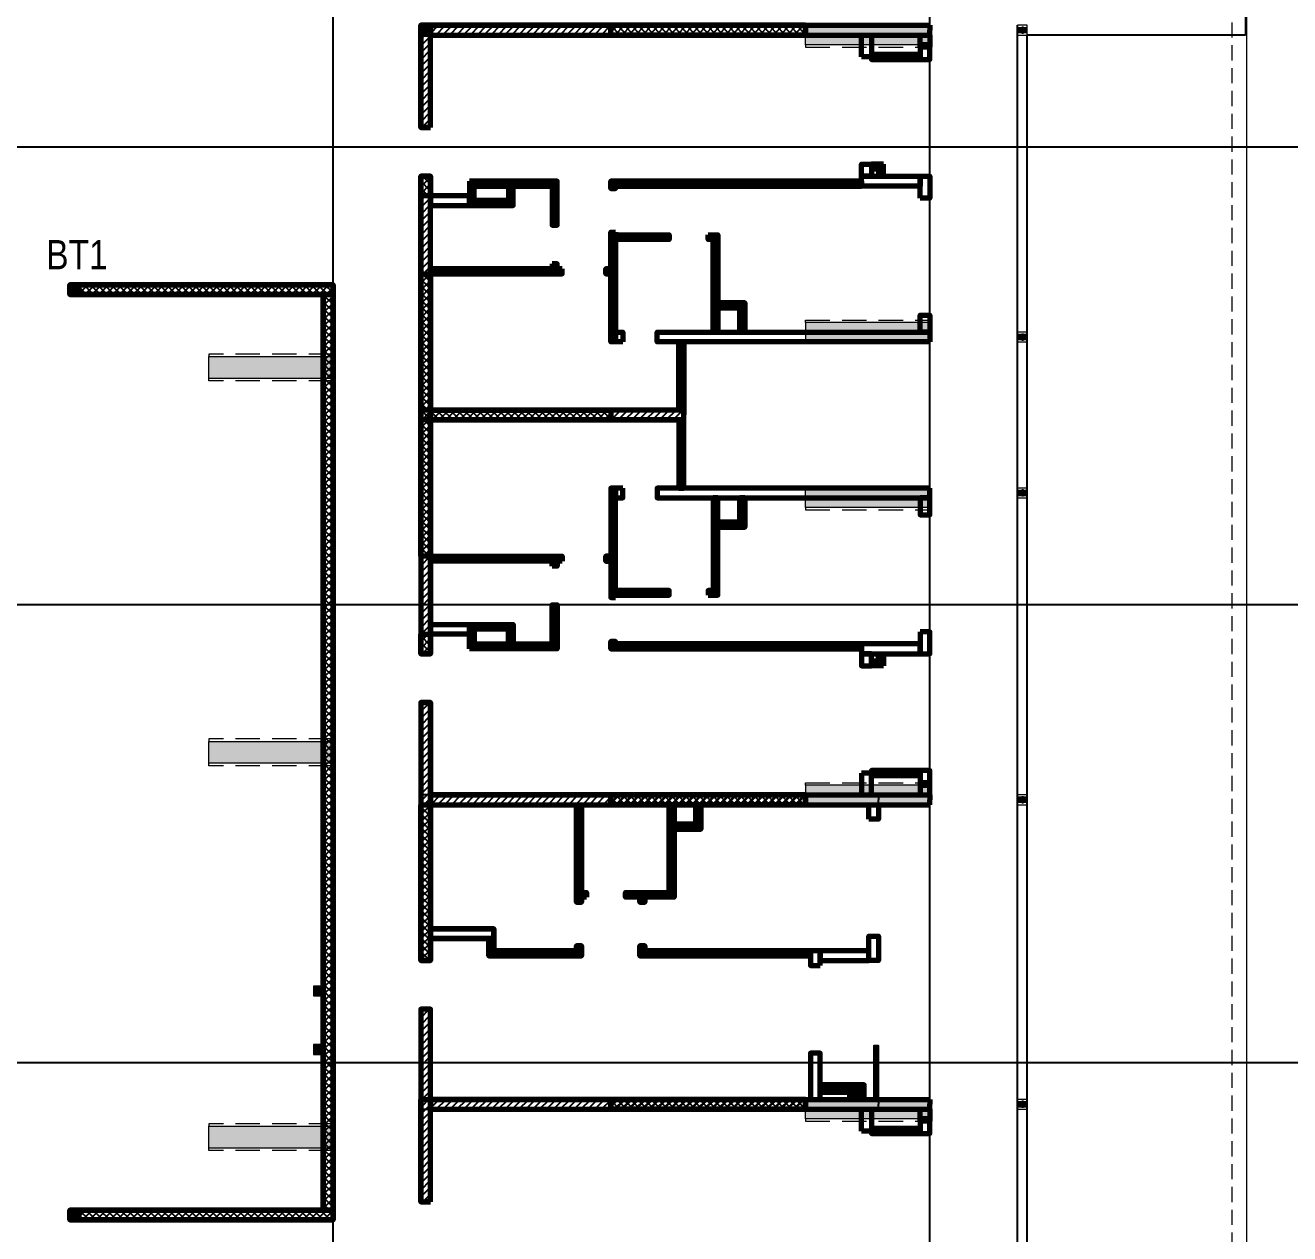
# Model space of a CAD drawing. Header units: millimetres. Extents: x -25197 to 555828, y -17247 to 174153.
# Drawn here: x 474318 to 500274, y 103243 to 128050 of the extents above; entities that cross this region are included whole.
import ezdxf
from ezdxf.enums import TextEntityAlignment as Align

# ---------------------------------------------------------------- set-up
doc = ezdxf.new("R2010")
doc.units = ezdxf.units.MM
doc.header["$LTSCALE"] = 250
for name, pattern in [('CHG_XX_Cot_Tang 1$0$CENTER', [20.2, 12.7, -2.5, 2.5, -2.5]), ('CHG_XX_Cot_Tang 1$0$CENTER2', [28.575, 19.05, -3.175, 3.175, -3.175]), ('CHG_XX_Cot_Tang 1$0$HIDDEN', [0.375, 0.25, -0.125]), ('CHG_XX_Cot_Tang 1$0$MB_Luoi truc$0$HTT Hidden 21', [3, 2, -1]), ('CHG_XX_Luoi truc$0$MB_Luoi truc$0$Center101', [13, 10, -1, 1, -1]), ('MB Can ho 1.5PN$0$HIDDEN', [0.375, 0.25, -0.125])]:
    doc.linetypes.add(name, pattern=pattern)
for name, color, linetype in [("CHG_XX_Cot_Tang 1$0$'S_Concrete_Center_1", 8, 'CHG_XX_Cot_Tang 1$0$CENTER2'), ("CHG_XX_Cot_Tang 1$0$'S_Steel_ Bold", 8, 'Continuous'), ('CHG_XX_Cot_Tang 1$0$Vach VH3', 3, 'Continuous'), ('CHG_XX_Luoi truc$0$Grid', 34, 'Continuous'), ('CHG_XX_Luoi truc$0$Grid Line', 8, 'CHG_XX_Luoi truc$0$MB_Luoi truc$0$Center101'), ('MB Can ho 1.5PN$0$Brick Wall', 4, 'Continuous'), ('mb tang 1 TWB$0$Brick Wall', 4, 'Continuous'), ('mb tang 1 TWB$0$Wall Hatch', 134, 'Continuous'), ('TEXT', 21, 'Continuous')]:
    doc.layers.add(name, color=color, linetype=linetype)
for name, color, linetype, lineweight in [("CHG_XX_Cot_Tang 1$0$'S_Steel_Cont_2 Normal", 2, 'Continuous', 25), ("CHG_XX_Cot_Tang 1$0$'S_Steel_Cont_2 Normal_Plate", 150, 'Continuous', 15), ('CHG_XX_Cot_Tang 1$0$Cot thep', 51, 'Continuous', 15), ('CHG_XX_Cot_Tang 1$0$Net thay Tuong', 3, 'Continuous', 20), ('CHG_XX_Cot_Tang 1$0$NS-Pier', 150, 'Continuous', 9), ('CHG_XX_Cot_Tang 1$0$NS-Pier @ 1 VP1', 150, 'Continuous', 9), ('CHG_XX_Cot_Tang 1$0$NS-Pier @ 1 VP2', 150, 'Continuous', 9), ('CHG_XX_Cot_Tang 1$0$NS-Pier @ 1 VP3', 150, 'Continuous', 9), ('CHG_XX_Cot_Tang 1$0$NS-Pier @ 1 VPModel', 150, 'Continuous', 9), ('CHG_XX_Cot_Tang 1$0$NS-Pier @ 100', 150, 'Continuous', 9), ('CHG_XX_Cot_Tang 1$0$NS-Pier @ 150', 150, 'Continuous', 9), ('CHG_XX_Cot_Tang 1$0$NS-Pier @ 200', 150, 'Continuous', 9), ('CHG_XX_Cot_Tang 1$0$NS-Pier @ 350', 150, 'Continuous', 9), ('CHG_XX_Cot_Tang 1$0$S_Concrete_Cont_2 Normal', 2, 'Continuous', 13), ('CTHEP', 2, 'Continuous', 50), ('MB Can ho 1.5PN$0$Wall Line', 4, 'Continuous', 70), ('MB Can ho 2PN$0$Wall Line', 4, 'Continuous', 70), ('mb tang 1 TWB$0$Wall Line', 4, 'Continuous', 70), ('Net cat Tuong', 4, 'Continuous', 9)]:
    doc.layers.add(name, color=color, linetype=linetype, lineweight=lineweight)
doc.styles.add('CHG_XX_Luoi truc$0$MB_Luoi truc$0$Grid A-F$0$VNI-HelveCB', font='VHELVCB_0.TTF')
doc.styles.add('TTP-HelCon', font='VHELVCN_0.TTF')
pattern_1 = [(45, (-5225, 10725), (-70.7107, 70.7107), [])]

# ---------------------------------------------------------------- blocks, each defined once
blk = doc.blocks.new('*U2169')
at = {"layer": 'CHG_XX_Luoi truc$0$Grid Line'}
blk.add_line((0, 0), (0, 608), dxfattribs=at)
at = {"layer": 'CHG_XX_Luoi truc$0$Grid', "lineweight": -2, "style": 'CHG_XX_Luoi truc$0$MB_Luoi truc$0$Grid A-F$0$VNI-HelveCB'}
for tag, p in [('GRIDSUB', (0, 617)), ('GRID', (0, -9))]:
    blk.add_attdef(tag, text='', height=5, dxfattribs=at).set_placement(p, align=Align.MIDDLE)
blk = doc.blocks.new('*U2171')
at = {"layer": 'CHG_XX_Luoi truc$0$Grid Line'}
blk.add_line((0, 0), (0, 438), dxfattribs=at)
at = {"layer": 'CHG_XX_Luoi truc$0$Grid', "lineweight": -2, "style": 'CHG_XX_Luoi truc$0$MB_Luoi truc$0$Grid A-F$0$VNI-HelveCB'}
for tag, p in [('GRIDSUB', (0, 447)), ('GRID', (0, -9))]:
    blk.add_attdef(tag, text='', height=5, dxfattribs=at).set_placement(p, align=Align.MIDDLE)
blk = doc.blocks.new('CHG_XX_Luoi truc')
at = {"layer": 'CHG_XX_Luoi truc$0$Grid', "xscale": 300, "yscale": 300, "zscale": 300}
for p in [(87300, -12747), (99550, -12747)]:
    blk.add_blockref('*U2169', p, dxfattribs=at)
at = {"layer": 'CHG_XX_Luoi truc$0$Grid', "xscale": 300.0000000000013, "yscale": 300.0000000000013, "zscale": 300.0000000000013, "rotation": 90}
for p in [(110703, 125550), (110703, 116150), (110703, 106750)]:
    blk.add_blockref('*U2171', p, dxfattribs=at)
blk = doc.blocks.new('*U2323')
at = {"layer": 'CHG_XX_Cot_Tang 1$0$NS-Pier @ 1 VP1'}
h = blk.add_hatch(color=256, dxfattribs=at)
h.dxf.hatch_style = 1
h.paths.add_polyline_path([(400, 0), (0, 0), (0, -2550), (400, -2550)])
at = {"layer": 'CHG_XX_Cot_Tang 1$0$NS-Pier @ 1 VP2'}
h = blk.add_hatch(color=256, dxfattribs=at)
h.dxf.hatch_style = 1
h.paths.add_polyline_path([(400, 0), (0, 0), (0, -2550), (400, -2550)])
at = {"layer": 'CHG_XX_Cot_Tang 1$0$NS-Pier @ 1 VP3'}
h = blk.add_hatch(color=256, dxfattribs=at)
h.dxf.hatch_style = 1
h.paths.add_polyline_path([(400, 0), (0, 0), (0, -2550), (400, -2550)])
at = {"layer": 'CHG_XX_Cot_Tang 1$0$NS-Pier @ 1 VPModel'}
h = blk.add_hatch(color=256, dxfattribs=at)
h.dxf.hatch_style = 1
h.paths.add_polyline_path([(400, 0), (0, 0), (0, -2550), (400, -2550)])
at = {"layer": 'CHG_XX_Cot_Tang 1$0$NS-Pier @ 100'}
h = blk.add_hatch(color=256, dxfattribs=at)
h.dxf.hatch_style = 1
h.paths.add_polyline_path([(400, 0), (0, 0), (0, -2550), (400, -2550)])
at = {"layer": 'CHG_XX_Cot_Tang 1$0$NS-Pier @ 150'}
h = blk.add_hatch(color=256, dxfattribs=at)
h.dxf.hatch_style = 1
h.paths.add_polyline_path([(400, 0), (0, 0), (0, -2550), (400, -2550)])
at = {"layer": 'CHG_XX_Cot_Tang 1$0$NS-Pier @ 200'}
h = blk.add_hatch(color=256, dxfattribs=at)
h.dxf.hatch_style = 1
h.paths.add_polyline_path([(400, 0), (0, 0), (0, -2550), (400, -2550)])
at = {"layer": 'CHG_XX_Cot_Tang 1$0$NS-Pier @ 350'}
h = blk.add_hatch(color=256, dxfattribs=at)
h.dxf.hatch_style = 1
h.paths.add_polyline_path([(400, 0), (0, 0), (0, -2550), (400, -2550)])
blk = doc.blocks.new('CHG_XX_Cot_Tang 1$0$Block A_C450x2250')
at = {"layer": 'CHG_XX_Cot_Tang 1$0$NS-Pier', "color": 9, "linetype": 'CHG_XX_Cot_Tang 1$0$MB_Luoi truc$0$HTT Hidden 21'}
blk.add_lwpolyline([(0, 0), (-50, 0), (-50, -2550), (0, -2550)], dxfattribs=at)
at = {"layer": 'CHG_XX_Cot_Tang 1$0$NS-Pier'}
blk.add_lwpolyline([(400, -2550), (0, -2550), (0, 0), (400, 0)], close=True, dxfattribs=at)
blk.add_blockref('*U2323', (0, 0), dxfattribs=at)
blk = doc.blocks.new('*U2301')
at = {"layer": "CHG_XX_Cot_Tang 1$0$'S_Steel_ Bold", "linetype": 'CHG_XX_Cot_Tang 1$0$CENTER', "ltscale": 0.05}
for p, q in [((-13, 0), (13, 0)), ((0, 13), (0, -13))]:
    blk.add_line(p, q, dxfattribs=at)
at = {"layer": "CHG_XX_Cot_Tang 1$0$'S_Steel_ Bold", "color": 1}
blk.add_circle((0, 0), 7, dxfattribs=at)
blk = doc.blocks.new('CHG_XX_Cot_Tang 1$0$A$C42BB3C5E')
at = {"color": 8, "linetype": 'CHG_XX_Cot_Tang 1$0$MB_Luoi truc$0$HTT Hidden 21'}
blk.add_lwpolyline([(-75, -113), (125, -113), (125, 87), (-75, 87)], close=True, dxfattribs=at)
at = {"layer": "CHG_XX_Cot_Tang 1$0$'S_Concrete_Center_1"}
for p, q in [((25, 63), (25, -88)), ((125, -13), (-83, -13))]:
    blk.add_line(p, q, dxfattribs=at)
at = {"layer": "CHG_XX_Cot_Tang 1$0$'S_Steel_Cont_2 Normal"}
blk.add_lwpolyline([(-37, -15, 0.414214), (-43, -21), (-43, -50), (-50, -50), (-50, 25), (-43, 25), (-43, -4, 0.414214), (-37, -10), (87, -10, 0.414214), (93, -4), (93, 25), (100, 25), (100, -50), (93, -50), (93, -21, 0.414214), (87, -15)], format="xyb", close=True, dxfattribs=at)
at = {"layer": "CHG_XX_Cot_Tang 1$0$'S_Steel_Cont_2 Normal_Plate"}
blk.add_lwpolyline([(115, 45), (115, -70), (-65, -70), (-65, 45)], close=True, dxfattribs=at)
at = {"layer": "CHG_XX_Cot_Tang 1$0$'S_Steel_ Bold"}
for p in [(-10, 20), (60, 20)]:
    blk.add_blockref('*U2301', p, dxfattribs=at)
at = {"layer": "CHG_XX_Cot_Tang 1$0$'S_Steel_ Bold", "xscale": -1, "rotation": 180}
for p in [(-10, -45), (60, -45)]:
    blk.add_blockref('*U2301', p, dxfattribs=at)
blk = doc.blocks.new('CHG_XX_Cot_Tang 1$0$net pergola')
at = {"layer": 'CHG_XX_Cot_Tang 1$0$Net thay Tuong'}
for p in [(67007, 76463), (67007, 70163), (67007, 66963), (67007, 60663), (67007, 54412)]:
    blk.add_blockref('CHG_XX_Cot_Tang 1$0$A$C42BB3C5E', p, dxfattribs=at)
blk = doc.blocks.new('*U2326')
at = {"layer": 'CHG_XX_Cot_Tang 1$0$NS-Pier @ 1 VP1'}
h = blk.add_hatch(color=256, dxfattribs=at)
h.dxf.hatch_style = 1
h.paths.add_polyline_path([(225, 0), (-225, 0), (-225, -2550), (225, -2550)])
at = {"layer": 'CHG_XX_Cot_Tang 1$0$NS-Pier @ 1 VP2'}
h = blk.add_hatch(color=256, dxfattribs=at)
h.dxf.hatch_style = 1
h.paths.add_polyline_path([(225, 0), (-225, 0), (-225, -2550), (225, -2550)])
at = {"layer": 'CHG_XX_Cot_Tang 1$0$NS-Pier @ 1 VP3'}
h = blk.add_hatch(color=256, dxfattribs=at)
h.dxf.hatch_style = 1
h.paths.add_polyline_path([(225, 0), (-225, 0), (-225, -2550), (225, -2550)])
at = {"layer": 'CHG_XX_Cot_Tang 1$0$NS-Pier @ 1 VPModel'}
h = blk.add_hatch(color=256, dxfattribs=at)
h.dxf.hatch_style = 1
h.paths.add_polyline_path([(225, 0), (-225, 0), (-225, -2550), (225, -2550)])
at = {"layer": 'CHG_XX_Cot_Tang 1$0$NS-Pier @ 100'}
h = blk.add_hatch(color=256, dxfattribs=at)
h.dxf.hatch_style = 1
h.paths.add_polyline_path([(225, 0), (-225, 0), (-225, -2550), (225, -2550)])
at = {"layer": 'CHG_XX_Cot_Tang 1$0$NS-Pier @ 150'}
h = blk.add_hatch(color=256, dxfattribs=at)
h.dxf.hatch_style = 1
h.paths.add_polyline_path([(225, 0), (-225, 0), (-225, -2550), (225, -2550)])
at = {"layer": 'CHG_XX_Cot_Tang 1$0$NS-Pier @ 200'}
h = blk.add_hatch(color=256, dxfattribs=at)
h.dxf.hatch_style = 1
h.paths.add_polyline_path([(225, 0), (-225, 0), (-225, -2550), (225, -2550)])
at = {"layer": 'CHG_XX_Cot_Tang 1$0$NS-Pier @ 350'}
h = blk.add_hatch(color=256, dxfattribs=at)
h.dxf.hatch_style = 1
h.paths.add_polyline_path([(225, 0), (-225, 0), (-225, -2550), (225, -2550)])
blk = doc.blocks.new('CHG_XX_Cot_Tang 1$0$450x2550_cen')
at = {"layer": 'CHG_XX_Cot_Tang 1$0$NS-Pier', "color": 9, "linetype": 'CHG_XX_Cot_Tang 1$0$MB_Luoi truc$0$HTT Hidden 21'}
for points in [[(-225, 0), (-275, 0), (-275, -2550), (-225, -2550)], [(225, 0), (275, 0), (275, -2550), (225, -2550)]]:
    blk.add_lwpolyline(points, dxfattribs=at)
at = {"layer": 'CHG_XX_Cot_Tang 1$0$NS-Pier'}
blk.add_lwpolyline([(225, -2550), (-225, -2550), (-225, 0), (225, 0)], close=True, dxfattribs=at)
blk.add_blockref('*U2326', (0, 0), dxfattribs=at)
blk = doc.blocks.new('CHG_XX_Cot_Tang 1$0$cot thong gio')
at = {"layer": 'CHG_XX_Cot_Tang 1$0$S_Concrete_Cont_2 Normal', "color": 3, "ltscale": 0.8}
blk.add_lwpolyline([(-100, -70), (100, -70), (100, 130), (-100, 130)], close=True, dxfattribs=at)
blk.add_solid([(-100, 130), (-100, -70), (100, 130), (100, -70)], dxfattribs=at)
blk = doc.blocks.new('CHG_XX_Cot_Tang 1')
at = {"layer": 'CHG_XX_Cot_Tang 1$0$NS-Pier', "linetype": 'Continuous', "ltscale": 5}
blk.add_lwpolyline([(-300, 85450), (-10900, 85450), (-10900, 163400), (99639.2, 163400), (106050, 158254.3), (106050, -6022), (103575.5, -9000), (32350, -9000), (32350, 84050), (-300, 84050)], close=True, dxfattribs=at)
at = {"layer": 'CHG_XX_Cot_Tang 1$0$NS-Pier', "linetype": 'CHG_XX_Cot_Tang 1$0$HIDDEN', "ltscale": 5}
blk.add_lwpolyline([(32650, 84350), (0, 84350), (0, 85750), (-10600, 85750), (-10600, 163100), (99533.7, 163100), (105750, 158110.4), (105750, -5913.6), (103434.7, -8700), (32650, -8700), (32650, 84350), (32650, -8700), (103404.7, -8700)], dxfattribs=at)
at = {"layer": 'CHG_XX_Cot_Tang 1$0$Vach VH3'}
for p, q in [((106093.3, 147309.3), (106030.9, 127850)), ((101350.9, 72976.9), (101350.9, 128050)), ((101549.6, 72893.1), (101551.1, 127850)), ((106030.9, 127850), (101551.1, 127850))]:
    blk.add_line(p, q, dxfattribs=at)
at = {"layer": 'CHG_XX_Cot_Tang 1$0$Cot thep'}
blk.add_blockref('CHG_XX_Cot_Tang 1$0$net pergola', (34418.2, 51500), dxfattribs=at)
at = {"layer": 'CHG_XX_Cot_Tang 1$0$NS-Pier'}
blk.add_blockref('CHG_XX_Luoi truc', (0, 0), dxfattribs=at)
for name, p, rotation in [('CHG_XX_Cot_Tang 1$0$Block A_C450x2250', (97000, 127650), 90.00000000000001), ('CHG_XX_Cot_Tang 1$0$450x2550_cen', (87300, 121025), 270), ('CHG_XX_Cot_Tang 1$0$Block A_C450x2250', (97000, 118150), 90.00000000000001), ('CHG_XX_Cot_Tang 1$0$450x2550_cen', (87300, 113125), 270), ('CHG_XX_Cot_Tang 1$0$Block A_C450x2250', (97000, 105600), 90.00000000000001), ('CHG_XX_Cot_Tang 1$0$450x2550_cen', (87300, 105225), 270)]:
    blk.add_blockref(name, p, dxfattribs=dict(at, rotation=rotation))
at = {"layer": 'CHG_XX_Cot_Tang 1$0$NS-Pier', "xscale": -1, "rotation": 90}
for p in [(97000, 121950), (97000, 112450)]:
    blk.add_blockref('CHG_XX_Cot_Tang 1$0$Block A_C450x2250', p, dxfattribs=at)
at = {"layer": 'CHG_XX_Cot_Tang 1$0$S_Concrete_Cont_2 Normal'}
for p in [(87000, 108195), (87000, 106995)]:
    blk.add_blockref('CHG_XX_Cot_Tang 1$0$cot thong gio', p, dxfattribs=at)
blk = doc.blocks.new('*U1927')
at = {"color": 9}
blk.add_lwpolyline([(0, 50), (1100, 50), (1100, -50), (0, -50)], close=True, dxfattribs=at)
blk.add_lwpolyline([(0, 50), (1100, 50), (1100, -30), (0, -30)], close=True)
at = {"color": 151}
blk.add_lwpolyline([(1100, 10), (0, 10), (0, 50), (1100, 50)], close=True, dxfattribs=at)
at = {"color": 2}
for points in [[(0, 10), (40, 10), (40, -30), (0, -30)], [(1060, 10), (1100, 10), (1100, -30), (1060, -30)]]:
    blk.add_lwpolyline(points, close=True, dxfattribs=at)
at = {"color": 250, "linetype": 'MB Can ho 1.5PN$0$HIDDEN'}
for points in [[(0, 10), (40, -30)], [(0, -30), (40, 10)], [(1060, 10), (1100, -30)], [(1060, -30), (1100, 10)]]:
    blk.add_lwpolyline(points, dxfattribs=at)
blk = doc.blocks.new('*U1871')
at = {"layer": 'MB Can ho 1.5PN$0$Wall Line'}
blk.add_lwpolyline([(0, 500), (0, 0), (100, 0), (100, 500)], close=True, dxfattribs=at)
blk = doc.blocks.new('*U1870')
at = {"layer": 'MB Can ho 1.5PN$0$Wall Line'}
blk.add_lwpolyline([(450, 0), (0, 0), (0, -100), (450, -100)], close=True, dxfattribs=at)
blk = doc.blocks.new('*U1868')
at = {"layer": 'MB Can ho 1.5PN$0$Wall Line'}
blk.add_lwpolyline([(0, 2000), (0, 0), (100, 0), (100, 2000)], close=True, dxfattribs=at)
blk = doc.blocks.new('*U1864')
at = {"layer": 'MB Can ho 1.5PN$0$Wall Line'}
blk.add_lwpolyline([(0, 200), (0, 0), (100, 0), (100, 200)], close=True, dxfattribs=at)
blk = doc.blocks.new('*U1865')
at = {"layer": 'MB Can ho 1.5PN$0$Wall Line'}
blk.add_lwpolyline([(0, 1900), (0, 0), (100, 0), (100, 1900)], close=True, dxfattribs=at)
blk = doc.blocks.new('*U1863')
at = {"layer": 'MB Can ho 1.5PN$0$Wall Line'}
blk.add_lwpolyline([(0, 100), (0, 0), (100, 0), (100, 100)], close=True, dxfattribs=at)
blk = doc.blocks.new('*U1869')
at = {"layer": 'MB Can ho 1.5PN$0$Wall Line'}
blk.add_lwpolyline([(0, 300), (0, 0), (200, 0), (200, 300)], close=True, dxfattribs=at)
blk = doc.blocks.new('*U1557')
at = {"layer": 'MB Can ho 1.5PN$0$Wall Line'}
blk.add_lwpolyline([(0, 500), (0, 0), (200, 0), (200, 500)], close=True, dxfattribs=at)
blk = doc.blocks.new('*U1858')
at = {"layer": 'MB Can ho 1.5PN$0$Wall Line'}
blk.add_lwpolyline([(1700, 0), (0, 0), (0, -100), (1700, -100)], close=True, dxfattribs=at)
blk = doc.blocks.new('*U1859')
at = {"layer": 'MB Can ho 1.5PN$0$Wall Line'}
blk.add_lwpolyline([(0, 350), (0, 0), (100, 0), (100, 350)], close=True, dxfattribs=at)
blk = doc.blocks.new('*U1860')
at = {"layer": 'MB Can ho 1.5PN$0$Wall Line'}
blk.add_lwpolyline([(1300, 0), (0, 0), (0, -200), (1300, -200)], close=True, dxfattribs=at)
blk = doc.blocks.new('*U1867')
at = {"layer": 'MB Can ho 1.5PN$0$Wall Line'}
blk.add_lwpolyline([(100, 0), (0, 0), (0, -100), (100, -100)], close=True, dxfattribs=at)
blk = doc.blocks.new('*U1866')
at = {"layer": 'MB Can ho 1.5PN$0$Wall Line'}
blk.add_lwpolyline([(900, 0), (0, 0), (0, -100), (900, -100)], close=True, dxfattribs=at)
blk = doc.blocks.new('*U1857')
at = {"layer": 'MB Can ho 1.5PN$0$Wall Line'}
blk.add_lwpolyline([(3400, 0), (0, 0), (0, -100), (3400, -100)], close=True, dxfattribs=at)
blk = doc.blocks.new('*U1861')
at = {"layer": 'MB Can ho 1.5PN$0$Wall Line'}
blk.add_lwpolyline([(0, 150), (0, 0), (100, 0), (100, 150)], close=True, dxfattribs=at)
blk = doc.blocks.new('*U1862')
at = {"layer": 'MB Can ho 1.5PN$0$Wall Line'}
blk.add_lwpolyline([(700, 0), (0, 0), (0, -100), (700, -100)], close=True, dxfattribs=at)
blk = doc.blocks.new('*U1556')
at = {"layer": 'MB Can ho 1.5PN$0$Wall Line'}
blk.add_lwpolyline([(1000, 0), (0, 0), (0, -200), (1000, -200)], close=True, dxfattribs=at)
blk = doc.blocks.new('*U1558')
at = {"layer": 'MB Can ho 1.5PN$0$Wall Line'}
blk.add_lwpolyline([(0, 950), (0, 0), (200, 0), (200, 950)], close=True, dxfattribs=at)
blk = doc.blocks.new('*U1655')
at = {"layer": 'MB Can ho 2PN$0$Wall Line'}
blk.add_lwpolyline([(0, 800), (0, 0), (200, 0), (200, 800)], close=True, dxfattribs=at)
blk = doc.blocks.new('*U1656')
at = {"layer": 'MB Can ho 2PN$0$Wall Line'}
blk.add_lwpolyline([(500, 0), (0, 0), (0, -100), (500, -100)], close=True, dxfattribs=at)
blk = doc.blocks.new('*U1654')
at = {"layer": 'MB Can ho 2PN$0$Wall Line'}
blk.add_lwpolyline([(0, -450), (0, 0), (-200, 0), (-200, -450)], close=True, dxfattribs=at)
blk = doc.blocks.new('*U1657')
at = {"layer": 'MB Can ho 2PN$0$Wall Line'}
blk.add_lwpolyline([(-1200, 0), (0, 0), (0, 200), (-1200, 200)], close=True, dxfattribs=at)
blk = doc.blocks.new('*U1649')
at = {"layer": 'MB Can ho 2PN$0$Wall Line'}
blk.add_lwpolyline([(-5050, 0), (0, 0), (0, 100), (-5050, 100)], close=True, dxfattribs=at)
blk = doc.blocks.new('*U1658')
at = {"layer": 'MB Can ho 2PN$0$Wall Line'}
blk.add_lwpolyline([(-5600, 0), (0, 0), (0, 200), (-5600, 200)], close=True, dxfattribs=at)
blk = doc.blocks.new('*U1647')
at = {"layer": 'MB Can ho 2PN$0$Wall Line'}
blk.add_lwpolyline([(0, -2000), (0, 0), (-100, 0), (-100, -2000)], close=True, dxfattribs=at)
blk = doc.blocks.new('*U1637')
at = {"layer": 'MB Can ho 2PN$0$Wall Line'}
blk.add_lwpolyline([(100, 0), (0, 0), (0, -100), (100, -100)], close=True, dxfattribs=at)
blk = doc.blocks.new('*U1505')
at = {"color": 9}
blk.add_lwpolyline([(0, 50), (1400, 50), (1400, -50), (0, -50)], close=True, dxfattribs=at)
blk.add_lwpolyline([(0, 50), (1400, 50), (1400, -30), (0, -30)], close=True)
blk = doc.blocks.new('*U1638')
at = {"layer": 'MB Can ho 2PN$0$Wall Line'}
blk.add_lwpolyline([(0, 2250), (0, 0), (100, 0), (100, 2250)], close=True, dxfattribs=at)
blk = doc.blocks.new('*U1639')
at = {"layer": 'MB Can ho 2PN$0$Wall Line'}
blk.add_lwpolyline([(150, 0), (0, 0), (0, -100), (150, -100)], close=True, dxfattribs=at)
blk = doc.blocks.new('*U1640')
at = {"layer": 'MB Can ho 2PN$0$Wall Line'}
blk.add_lwpolyline([(1100, 0), (0, 0), (0, -100), (1100, -100)], close=True, dxfattribs=at)
blk = doc.blocks.new('*U1641')
at = {"layer": 'MB Can ho 2PN$0$Wall Line'}
blk.add_lwpolyline([(550, 0), (0, 0), (0, -100), (550, -100)], close=True, dxfattribs=at)
blk = doc.blocks.new('*U1642')
at = {"layer": 'MB Can ho 2PN$0$Wall Line'}
blk.add_lwpolyline([(0, -500), (0, 0), (-100, 0), (-100, -500)], close=True, dxfattribs=at)
blk = doc.blocks.new('*U1643')
at = {"layer": 'MB Can ho 2PN$0$Wall Line'}
blk.add_lwpolyline([(-150, 0), (0, 0), (0, 200), (-150, 200)], close=True, dxfattribs=at)
blk = doc.blocks.new('*U1644')
at = {"layer": 'MB Can ho 2PN$0$Wall Line'}
blk.add_lwpolyline([(0, -350), (0, 0), (-200, 0), (-200, -350)], close=True, dxfattribs=at)
blk = doc.blocks.new('*U1648')
at = {"layer": 'MB Can ho 2PN$0$Wall Line'}
blk.add_lwpolyline([(0, -250), (0, 0), (-200, 0), (-200, -250)], close=True, dxfattribs=at)
blk = doc.blocks.new('*U1645')
at = {"layer": 'MB Can ho 2PN$0$Wall Line'}
blk.add_lwpolyline([(0, 2700), (0, 0), (100, 0), (100, 2700)], close=True, dxfattribs=at)
blk = doc.blocks.new('*U1646')
at = {"layer": 'MB Can ho 2PN$0$Wall Line'}
blk.add_lwpolyline([(900, 0), (0, 0), (0, -100), (900, -100)], close=True, dxfattribs=at)
blk = doc.blocks.new('*U1650')
at = {"layer": 'MB Can ho 2PN$0$Wall Line'}
blk.add_lwpolyline([(0, 1600), (0, 0), (100, 0), (100, 1600)], close=True, dxfattribs=at)
blk = doc.blocks.new('*U1651')
at = {"layer": 'MB Can ho 2PN$0$Wall Line'}
blk.add_lwpolyline([(0, 250), (0, 0), (100, 0), (100, 250)], close=True, dxfattribs=at)
blk = doc.blocks.new('*U1652')
at = {"layer": 'MB Can ho 2PN$0$Wall Line'}
blk.add_lwpolyline([(0, 800), (0, 0), (100, 0), (100, 800)], close=True, dxfattribs=at)
blk = doc.blocks.new('*U1653')
at = {"layer": 'MB Can ho 2PN$0$Wall Line'}
blk.add_lwpolyline([(300, 0), (0, 0), (0, -100), (300, -100)], close=True, dxfattribs=at)
blk = doc.blocks.new('*U1904')
at = {"layer": 'mb tang 1 TWB$0$Wall Hatch'}
h = blk.add_hatch(dxfattribs=at)
h.set_pattern_fill('LINE10', color=256, scale=100, angle=45, style=0, pattern_type=2)
h.set_pattern_definition([(45, (150, 18750), (-70.7107, 70.7107), [])])
h.paths.add_polyline_path([(0, 18800), (0, 0), (200, 0), (200, 18800)])
at = {"layer": 'mb tang 1 TWB$0$Wall Line'}
blk.add_lwpolyline([(0, 18800), (0, 0), (200, 0), (200, 18800)], close=True, dxfattribs=at)
blk = doc.blocks.new('*U1902')
at = {"layer": 'mb tang 1 TWB$0$Wall Hatch'}
h = blk.add_hatch(dxfattribs=at)
h.set_pattern_fill('LINE10', color=256, scale=100, angle=45, style=0, pattern_type=2)
h.set_pattern_definition(pattern_1)
h.paths.add_polyline_path([(5400, 0), (0, 0), (0, -200), (5400, -200)])
at = {"layer": 'mb tang 1 TWB$0$Wall Line'}
blk.add_lwpolyline([(5400, 0), (0, 0), (0, -200), (5400, -200)], close=True, dxfattribs=at)
blk = doc.blocks.new('*U1903')
at = {"layer": 'mb tang 1 TWB$0$Wall Hatch'}
h = blk.add_hatch(dxfattribs=at)
h.set_pattern_fill('LINE10', color=256, scale=100, angle=45, style=0, pattern_type=2)
h.set_pattern_definition(pattern_1)
h.paths.add_polyline_path([(-5400, 0), (0, 0), (0, 200), (-5400, 200)])
at = {"layer": 'mb tang 1 TWB$0$Wall Line'}
blk.add_lwpolyline([(-5400, 0), (0, 0), (0, 200), (-5400, 200)], close=True, dxfattribs=at)
blk = doc.blocks.new('*U2060')
at = {"layer": 'mb tang 1 TWB$0$Wall Line'}
blk.add_lwpolyline([(1000, 0), (0, 0), (0, -100), (1000, -100)], close=True, dxfattribs=at)
blk = doc.blocks.new('*U2059')
at = {"layer": 'mb tang 1 TWB$0$Wall Line'}
blk.add_lwpolyline([(0, 300), (0, 0), (200, 0), (200, 300)], close=True, dxfattribs=at)
blk = doc.blocks.new('*U2061')
at = {"layer": 'mb tang 1 TWB$0$Wall Line'}
blk.add_lwpolyline([(800, 0), (0, 0), (0, -100), (800, -100)], close=True, dxfattribs=at)
blk = doc.blocks.new('*U1754')
at = {"layer": 'mb tang 1 TWB$0$Wall Line'}
blk.add_lwpolyline([(0, 300), (0, 0), (100, 0), (100, 300)], close=True, dxfattribs=at)
blk = doc.blocks.new('*U1914')
at = {"layer": 'mb tang 1 TWB$0$Wall Hatch'}
h = blk.add_hatch(dxfattribs=at)
h.set_pattern_fill('LINE10', color=256, scale=100, angle=45, style=0, pattern_type=2)
h.set_pattern_definition([(45, (-2925, 10725), (-70.7107, 70.7107), [])])
h.paths.add_polyline_path([(7700, 0), (0, 0), (0, -200), (7700, -200)])
at = {"layer": 'mb tang 1 TWB$0$Wall Line'}
blk.add_lwpolyline([(7700, 0), (0, 0), (0, -200), (7700, -200)], close=True, dxfattribs=at)
blk = doc.blocks.new('*U1911')
at = {"layer": 'mb tang 1 TWB$0$Wall Hatch'}
h = blk.add_hatch(dxfattribs=at)
h.set_pattern_fill('LINE10', color=256, scale=100, angle=45, style=0, pattern_type=2)
h.set_pattern_definition([(45, (-6625, 10725), (-70.7107, 70.7107), [])])
h.paths.add_polyline_path([(4000, 0), (0, 0), (0, -200), (4000, -200)])
at = {"layer": 'mb tang 1 TWB$0$Wall Line'}
blk.add_lwpolyline([(4000, 0), (0, 0), (0, -200), (4000, -200)], close=True, dxfattribs=at)
blk = doc.blocks.new('*U1918')
at = {"layer": 'mb tang 1 TWB$0$Wall Hatch'}
h = blk.add_hatch(dxfattribs=at)
h.set_pattern_fill('LINE10', color=256, scale=100, angle=45, style=0, pattern_type=2)
h.set_pattern_definition([(45, (-2925, 16325), (-70.7107, 70.7107), [])])
h.paths.add_polyline_path([(0, -2100), (0, 0), (-200, 0), (-200, -2100)])
at = {"layer": 'mb tang 1 TWB$0$Wall Line'}
blk.add_lwpolyline([(0, -2100), (0, 0), (-200, 0), (-200, -2100)], close=True, dxfattribs=at)
blk = doc.blocks.new('*U1919')
at = {"layer": 'mb tang 1 TWB$0$Wall Hatch'}
h = blk.add_hatch(dxfattribs=at)
h.set_pattern_fill('LINE10', color=256, scale=100, angle=45, style=0, pattern_type=2)
h.set_pattern_definition([(45, (-2925, 8625), (-70.7107, 70.7107), [])])
h.paths.add_polyline_path([(0, -9800), (0, 0), (-200, 0), (-200, -9800)])
at = {"layer": 'mb tang 1 TWB$0$Wall Line'}
blk.add_lwpolyline([(0, -9800), (0, 0), (-200, 0), (-200, -9800)], close=True, dxfattribs=at)
blk = doc.blocks.new('*U1906')
at = {"layer": 'mb tang 1 TWB$0$Wall Hatch'}
h = blk.add_hatch(dxfattribs=at)
h.set_pattern_fill('LINE10', color=256, scale=100, angle=45, style=0, pattern_type=2)
h.set_pattern_definition([(45, (-2925, 18025), (-70.7107, 70.7107), [])])
h.paths.add_polyline_path([(0, -400), (0, 0), (-200, 0), (-200, -400)])
at = {"layer": 'mb tang 1 TWB$0$Wall Line'}
blk.add_lwpolyline([(0, -400), (0, 0), (-200, 0), (-200, -400)], close=True, dxfattribs=at)
blk = doc.blocks.new('*U1905')
at = {"layer": 'mb tang 1 TWB$0$Wall Hatch'}
h = blk.add_hatch(dxfattribs=at)
h.set_pattern_fill('LINE10', color=256, scale=100, angle=45, style=0, pattern_type=2)
h.set_pattern_definition([(45, (-2925, 12625), (-70.7107, 70.7107), [])])
h.paths.add_polyline_path([(0, -5800), (0, 0), (-200, 0), (-200, -5800)])
at = {"layer": 'mb tang 1 TWB$0$Wall Line'}
blk.add_lwpolyline([(0, -5800), (0, 0), (-200, 0), (-200, -5800)], close=True, dxfattribs=at)
blk = doc.blocks.new('*U1907')
at = {"layer": 'mb tang 1 TWB$0$Wall Hatch'}
h = blk.add_hatch(dxfattribs=at)
h.set_pattern_fill('LINE10', color=256, scale=100, angle=45, style=0, pattern_type=2)
h.set_pattern_definition([(45, (-2925, 13125), (-70.7107, 70.7107), [])])
h.paths.add_polyline_path([(0, -5300), (0, 0), (-200, 0), (-200, -5300)])
at = {"layer": 'mb tang 1 TWB$0$Wall Line'}
blk.add_lwpolyline([(0, -5300), (0, 0), (-200, 0), (-200, -5300)], close=True, dxfattribs=at)
blk = doc.blocks.new('*U1908')
at = {"layer": 'mb tang 1 TWB$0$Wall Hatch'}
h = blk.add_hatch(dxfattribs=at)
h.set_pattern_fill('LINE10', color=256, scale=100, angle=45, style=0, pattern_type=2)
h.set_pattern_definition([(45, (-2925, 15225), (-70.7107, 70.7107), [])])
h.paths.add_polyline_path([(0, -3200), (0, 0), (-200, 0), (-200, -3200)])
at = {"layer": 'mb tang 1 TWB$0$Wall Line'}
blk.add_lwpolyline([(0, -3200), (0, 0), (-200, 0), (-200, -3200)], close=True, dxfattribs=at)
blk = doc.blocks.new('*U1909')
at = {"layer": 'mb tang 1 TWB$0$Wall Hatch'}
h = blk.add_hatch(dxfattribs=at)
h.set_pattern_fill('LINE10', color=256, scale=100, angle=45, style=0, pattern_type=2)
h.set_pattern_definition([(45, (-2925, 14475), (-70.7107, 70.7107), [])])
h.paths.add_polyline_path([(0, -3950), (0, 0), (-200, 0), (-200, -3950)])
at = {"layer": 'mb tang 1 TWB$0$Wall Line'}
blk.add_lwpolyline([(0, -3950), (0, 0), (-200, 0), (-200, -3950)], close=True, dxfattribs=at)
blk = doc.blocks.new('*U1910')
at = {"layer": 'mb tang 1 TWB$0$Wall Hatch'}
h = blk.add_hatch(dxfattribs=at)
h.set_pattern_fill('LINE10', color=256, scale=100, angle=45, style=0, pattern_type=2)
h.set_pattern_definition([(45, (825, 14475), (-70.7107, 70.7107), [])])
h.paths.add_polyline_path([(7700, 0), (0, 0), (0, -200), (7700, -200)])
at = {"layer": 'mb tang 1 TWB$0$Wall Line'}
blk.add_lwpolyline([(7700, 0), (0, 0), (0, -200), (7700, -200)], close=True, dxfattribs=at)
blk = doc.blocks.new('*U1920')
at = {"layer": 'mb tang 1 TWB$0$Wall Hatch'}
h = blk.add_hatch(dxfattribs=at)
h.set_pattern_fill('LINE10', color=256, scale=100, angle=45, style=0, pattern_type=2)
h.set_pattern_definition([(45, (-2875, 14475), (-70.7107, 70.7107), [])])
h.paths.add_polyline_path([(4000, 0), (0, 0), (0, -200), (4000, -200)])
at = {"layer": 'mb tang 1 TWB$0$Wall Line'}
blk.add_lwpolyline([(4000, 0), (0, 0), (0, -200), (4000, -200)], close=True, dxfattribs=at)
blk = doc.blocks.new('*U1921')
at = {"layer": 'mb tang 1 TWB$0$Wall Hatch'}
h = blk.add_hatch(dxfattribs=at)
h.set_pattern_fill('LINE10', color=256, scale=100, angle=45, style=0, pattern_type=2)
h.set_pattern_definition([(45, (-5425, 10725), (-70.7107, 70.7107), [])])
h.paths.add_polyline_path([(5200, 0), (0, 0), (0, -200), (5200, -200)])
at = {"layer": 'mb tang 1 TWB$0$Wall Line'}
blk.add_lwpolyline([(5200, 0), (0, 0), (0, -200), (5200, -200)], close=True, dxfattribs=at)
blk = doc.blocks.new('*U1922')
at = {"layer": 'mb tang 1 TWB$0$Wall Hatch'}
h = blk.add_hatch(dxfattribs=at)
h.set_pattern_fill('LINE10', color=256, scale=100, angle=45, style=0, pattern_type=2)
h.set_pattern_definition([(45, (-6925, 10725), (-70.7107, 70.7107), [])])
h.paths.add_polyline_path([(3700, 0), (0, 0), (0, -200), (3700, -200)])
at = {"layer": 'mb tang 1 TWB$0$Wall Line'}
blk.add_lwpolyline([(3700, 0), (0, 0), (0, -200), (3700, -200)], close=True, dxfattribs=at)

msp = doc.modelspace()

# ---------------------------------------------------------------- linework, layer by layer
at = {"layer": 'CTHEP'}
for points in [[(482636.05606, 128050.00001), (482436.05606, 128050.00001), (482436.05606, 127850.00001), (482636.05606, 127850.00001)], [(475436.05606, 122724.7407), (475236.05606, 122724.7407), (475236.05606, 122524.7407), (475436.05606, 122524.7407)], [(475436.05606, 103525.25931), (475236.05606, 103525.25931), (475236.05606, 103725.25931), (475436.05606, 103725.25931)]]:
    msp.add_lwpolyline(points, close=True, dxfattribs=at)
for points in [[(482636.05606, 127850.00001), (482436.05606, 127850.00001), (482636.05606, 128050.00001), (482436.05606, 128050.00001)], [(475436.05606, 122524.7407), (475236.05606, 122524.7407), (475436.05606, 122724.7407), (475236.05606, 122724.7407)], [(475436.05606, 103725.25931), (475236.05606, 103725.25931), (475436.05606, 103525.25931), (475236.05606, 103525.25931)]]:
    msp.add_solid(points, dxfattribs=at)
at = {"layer": 'MB Can ho 1.5PN$0$Brick Wall'}
for p, q in [((491836.05599, 112250), (482436.05606, 112249.99668)), ((482436.05606, 112249.99668), (482436.05606, 108850)), ((491836.05599, 112250), (491836.05602, 112150)), ((491836.05606, 112050), (491836.05602, 112150)), ((491836.05606, 112050), (482636.05606, 112049.99675)), ((482636.05606, 112049.99675), (482636.05606, 108850)), ((482436.05606, 108850), (482536.05606, 108850)), ((482636.05606, 108850), (482536.05606, 108850)), ((482436.05606, 107850), (482536.05606, 107850)), ((482436.05606, 107850), (482436.05606, 105800)), ((482636.05606, 107850), (482536.05606, 107850)), ((482636.05606, 107850), (482636.05606, 106000)), ((482636.05606, 106000), (491836.05606, 106000)), ((491836.05606, 106000), (491836.05606, 105900)), ((482436.05606, 105800), (491836.05606, 105800)), ((491836.05606, 105800), (491836.05606, 105900))]:
    msp.add_line(p, q, dxfattribs=at)
at = {"layer": 'MB Can ho 2PN$0$Wall Line'}
for p, q in [((482436.05606, 125950), (482436.05606, 128050)), ((482436.05606, 128050), (492886.05606, 128050)), ((492886.05606, 128050), (492886.05606, 127950)), ((482636.05606, 125950), (482636.05606, 127850)), ((482636.05606, 127850), (492886.05606, 127850)), ((492886.05606, 127850), (492886.05606, 127950)), ((482436.05606, 125950), (482536.05606, 125950)), ((482636.05606, 125950), (482536.05606, 125950)), ((482436.05606, 119950), (482436.05606, 124950)), ((482436.05606, 124950), (482536.05606, 124950)), ((482636.05606, 124950), (482536.05606, 124950)), ((482636.05606, 120150), (482636.05606, 124950)), ((487836.05606, 120150), (482436.05606, 120150)), ((482436.05606, 120150), (482436.05606, 115150)), ((487836.05606, 119950), (482436.05606, 119950)), ((487836.05606, 120150), (482636.05606, 120150)), ((487836.05606, 119950), (482636.05606, 119950)), ((482636.05606, 119950), (482636.05606, 115150)), ((487836.05606, 120150), (487836.05606, 120050)), ((487836.05606, 120150), (487836.05606, 120050)), ((487836.05606, 119950), (487836.05606, 120050)), ((487836.05606, 119950), (487836.05606, 120050)), ((482436.05606, 115150), (482536.05606, 115150)), ((482636.05606, 115150), (482536.05606, 115150)), ((482436.05606, 114150), (482536.05606, 114150)), ((482436.05606, 114150), (482436.05606, 112050)), ((482636.05606, 114150), (482536.05606, 114150)), ((482636.05606, 114150), (482636.05606, 112250)), ((482636.05606, 112250), (492886.05606, 112250)), ((492886.05606, 112250), (492886.05606, 112150)), ((492886.05606, 112050), (492886.05606, 112150)), ((482436.05606, 112050), (492886.05606, 112050)), ((482436.05606, 103900), (482436.05606, 106000)), ((482436.05606, 106000), (492886.05606, 106000)), ((492886.05606, 106000), (492886.05606, 105900)), ((482636.05606, 103900), (482636.05606, 105800)), ((482636.05606, 105800), (492886.05606, 105800)), ((492886.05606, 105800), (492886.05606, 105900)), ((482436.05606, 103900), (482536.05606, 103900)), ((482636.05606, 103900), (482536.05606, 103900))]:
    msp.add_line(p, q, dxfattribs=at)
at = {"layer": 'MB Can ho 2PN$0$Wall Line', "color": 6}
for p, q in [((487786.05606, 120150), (487836.05604, 120150)), ((487786.05606, 119950), (487836.05604, 119950))]:
    msp.add_line(p, q, dxfattribs=at)

# ---------------------------------------------------------------- block references
at = {"layer": 'MB Can ho 1.5PN$0$Brick Wall', "xscale": -1}
for name, p, rotation in [('*U1868', (485636.05606, 112050), 180), ('*U1865', (487536.05606, 112050), 180), ('*U1871', (488086.05606, 112050), 180), ('*U1869', (491636.05606, 112050), 180), ('*U1870', (487636.05606, 111550), 180), ('*U1867', (485736.05606, 110150), 180), ('*U1866', (486636.05606, 110150), 180), ('*U1863', (486936.05606, 110150), 180), ('*U1860', (482636.05606, 109300), 180), ('*U1859', (483836.05606, 109300), 180), ('*U1557', (491636.05606, 109350), 180), ('*U1858', (483936.05606, 108950), 180), ('*U1864', (485636.05606, 109150), 180), ('*U1864', (486936.05606, 109150), 180), ('*U1857', (487036.05606, 108950), 180), ('*U1927', (491786.05606, 106000), 270)]:
    msp.add_blockref(name, p, dxfattribs=dict(at, rotation=rotation))
at = {"layer": 'MB Can ho 1.5PN$0$Brick Wall', "rotation": 180}
for name, p in [('*U1871', (488186.05605, 112050)), ('*U1863', (485736.05605, 110150.00217)), ('*U1863', (487036.05605, 110150)), ('*U1859', (483936.05605, 109300)), ('*U1864', (485736.05605, 109150)), ('*U1864', (487036.05605, 109150)), ('*U1869', (490636.05607, 109050.00003)), ('*U1558', (490636.05606, 106950)), ('*U1861', (491336.05605, 106150))]:
    msp.add_blockref(name, p, dxfattribs=at)
at = {"layer": 'MB Can ho 1.5PN$0$Brick Wall'}
for name, p in [('*U1870', (487636.05606, 111650)), ('*U1860', (482636.05606, 109500)), ('*U1858', (483936.05606, 109050)), ('*U1857', (487036.05606, 109050)), ('*U1556', (490636.05605, 109049.99998)), ('*U1862', (490636.05606, 106250))]:
    msp.add_blockref(name, p, dxfattribs=at)
at = {"layer": 'MB Can ho 2PN$0$Wall Line', "xscale": -1}
for name, p, rotation in [('*U1654', (491486.05606, 127850), 359.9999999999999), ('*U1648', (492686.05606, 127850), 359.9999999999999), ('*U1648', (491486.05606, 125200), 359.9999999999999), ('*U1639', (486336.05606, 124850), 90), ('*U1649', (486436.05606, 124750), 359.9999999999999), ('*U1657', (491486.05606, 124750), 359.9999999999999), ('*U1654', (492686.05606, 124950), 359.9999999999999), ('*U1638', (486436.05606, 121550), 359.9999999999999), ('*U1640', (487536.05606, 123750), 359.9999999999999), ('*U1637', (488436.05606, 123750), 359.9999999999999), ('*U1647', (488436.05606, 123750), 359.9999999999999), ('*U1637', (486336.05606, 123050), 359.9999999999999), ('*U1641', (488536.05606, 122250), 180), ('*U1642', (488986.05606, 122250), 359.9999999999999), ('*U1644', (492686.05606, 122100), 359.9999999999999), ('*U1643', (486436.05606, 121550), 359.9999999999999), ('*U1658', (487286.05606, 121550), 359.9999999999999), ('*U1505', (487786.05606, 118550), 270), ('*U1642', (489086.05606, 117850), 180), ('*U1641', (488536.05606, 117750), 180), ('*U1645', (482636.05606, 117050), 270), ('*U1637', (485136.05606, 117050), 90), ('*U1646', (485136.05606, 116150), 90), ('*U1655', (482636.05606, 115550), 270), ('*U1656', (483436.05606, 115750), 90), ('*U1652', (483536.05605, 115650), 270), ('*U1653', (484236.05606, 115650.00001), 90), ('*U1650', (483536.05606, 115250.00001), 270), ('*U1639', (486436.05606, 115250), 270), ('*U1651', (491686.05606, 114900), 270), ('*U1639', (491936.05606, 115000.00001), 270), ('*U1654', (491486.05606, 105800), 359.9999999999999), ('*U1648', (492686.05606, 105800), 359.9999999999999)]:
    msp.add_blockref(name, p, dxfattribs=dict(at, rotation=rotation))
at = {"layer": 'MB Can ho 2PN$0$Wall Line'}
for name, p, rotation in [('*U1651', (491686.05606, 125200.00001), 270), ('*U1656', (483436.05606, 124350), 90), ('*U1650', (483536.05606, 124850), 270), ('*U1646', (485136.05606, 123950), 90), ('*U1639', (486436.05606, 124850), 270), ('*U1649', (486436.05606, 124850), 180), ('*U1639', (491936.05606, 125100), 270), ('*U1653', (484236.05606, 124450), 90), ('*U1655', (482636.05606, 124550.00001), 270), ('*U1652', (483536.05605, 124450), 270), ('*U1645', (482636.05606, 123050), 270), ('*U1637', (485136.05606, 123050), 90), ('*U1637', (486336.05606, 122950), 180), ('*U1505', (487786.05606, 121550), 270), ('*U1638', (486436.05606, 118550), 180), ('*U1643', (486436.05606, 118550), 180), ('*U1658', (487286.05606, 118550), 180), ('*U1647', (488436.05606, 116350), 180), ('*U1642', (488986.05606, 117850), 180), ('*U1644', (492686.05606, 118000), 180), ('*U1637', (486336.05606, 117050), 180), ('*U1640', (487536.05606, 116350), 180), ('*U1637', (488436.05606, 116350), 180), ('*U1654', (492686.05606, 115150), 180), ('*U1639', (486336.05606, 115250), 90), ('*U1649', (486436.05606, 115350), 180), ('*U1657', (491486.05606, 115350), 180), ('*U1648', (491486.05606, 114900), 180), ('*U1654', (491486.05606, 112250), 180), ('*U1648', (492686.05606, 112250), 180)]:
    msp.add_blockref(name, p, dxfattribs=dict(at, rotation=rotation))
for name, p in [('*U1641', (488536.05606, 122350)), ('*U1642', (489086.05606, 122250)), ('*U1641', (488536.05606, 117850))]:
    msp.add_blockref(name, p, dxfattribs=at)
at = {"layer": 'MB Can ho 2PN$0$Wall Line', "xscale": -1}
for name, p in [('*U1637', (486336.05606, 117150)), ('*U1649', (486436.05606, 115250))]:
    msp.add_blockref(name, p, dxfattribs=at)
at = {"layer": 'mb tang 1 TWB$0$Brick Wall'}
for name, p in [('*U2060', (491686.05606, 127450.00001)), ('*U2059', (492686.05606, 127350.00001)), ('*U2060', (491686.05606, 112750.00001)), ('*U2059', (492686.05606, 112450.00001)), ('*U2061', (490636.05606, 106300.00001)), ('*U1754', (491436.05606, 106000.00001)), ('*U2060', (491686.05606, 105400.00001)), ('*U2059', (492686.05606, 105300.00001))]:
    msp.add_blockref(name, p, dxfattribs=at)
at = {"layer": 'mb tang 1 TWB$0$Wall Line'}
for name, p in [('*U1918', (482636.05606, 128050.00001)), ('*U1914', (482636.05606, 128050)), ('*U1919', (482636.05606, 124950.00001)), ('*U1902', (475236.05606, 122725)), ('*U1904', (480436.05606, 103725)), ('*U1921', (482636.05606, 120150)), ('*U1907', (482636.05606, 114150)), ('*U1910', (482636.05606, 112249.99675)), ('*U1920', (486336.05606, 112249.99675)), ('*U1909', (482636.05607, 107850)), ('*U1910', (482636.05606, 105999.30417)), ('*U1920', (486336.05606, 105999.30417)), ('*U1903', (480636.05606, 103525))]:
    msp.add_blockref(name, p, dxfattribs=at)
at = {"layer": 'mb tang 1 TWB$0$Wall Line', "xscale": -1, "rotation": 180}
for name, p in [('*U1911', (486336.05606, 127850)), ('*U1902', (475236.05606, 122525)), ('*U1922', (482636.05605, 119950)), ('*U1920', (486336.05606, 112049.99675)), ('*U1920', (486336.05606, 105799.30417)), ('*U1903', (480636.05606, 103725))]:
    msp.add_blockref(name, p, dxfattribs=at)
at = {"layer": 'mb tang 1 TWB$0$Wall Line', "xscale": -1}
for name, p in [('*U1906', (482436.05605, 124950.00001)), ('*U1905', (482436.05605, 122950)), ('*U1904', (480636.05606, 103725)), ('*U1906', (482436.05605, 115550)), ('*U1908', (482436.05606, 112050))]:
    msp.add_blockref(name, p, dxfattribs=at)
at = {"layer": 'Net cat Tuong'}
for name in ['CHG_XX_Luoi truc', 'CHG_XX_Cot_Tang 1', 'CHG_XX_Cot_Tang 1']:
    msp.add_blockref(name, (393336.05606, 0), dxfattribs=at)

# ---------------------------------------------------------------- texts
at = {"layer": 'TEXT', "style": 'TTP-HelCon'}
msp.add_text('BT1', height=600, dxfattribs=at).set_placement((475377.85572, 122860.8392), align=Align.BOTTOM_CENTER)

doc.saveas('drawing.dxf')
